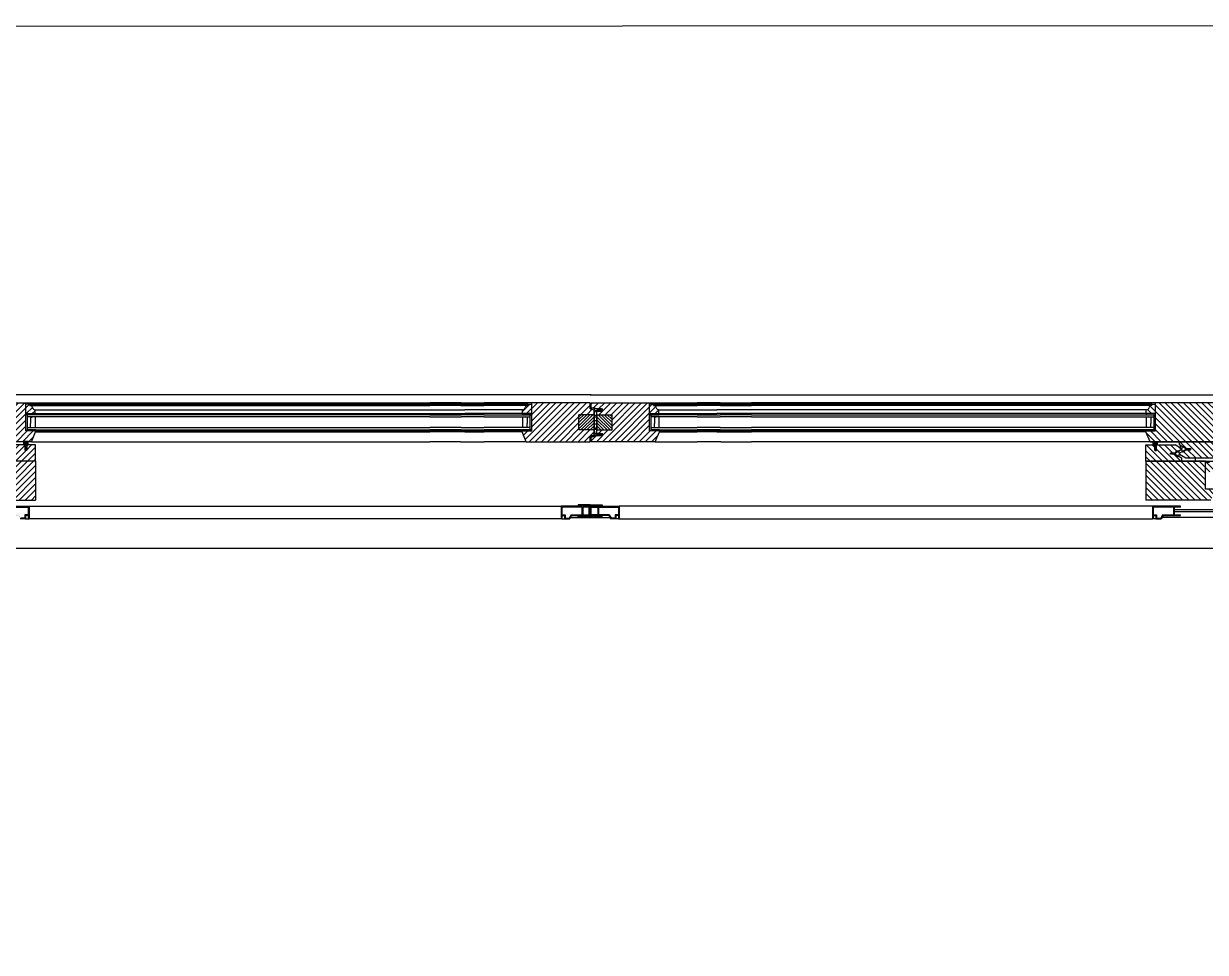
# Model space of a CAD drawing. Header units: inches. Extents: x 1985 to 11287, y 379 to 3234.
# Drawn here: x 8292.5 to 8360.8, y 1658 to 1711.7 of the extents above; entities that cross this region are included whole.
import ezdxf

# ---------------------------------------------------------------- set-up
doc = ezdxf.new("R2010")
doc.units = ezdxf.units.IN
doc.header["$MEASUREMENT"] = 0
for name, color, linetype in [('glass 99', 6, 'CONTINUOUS'), ('glazing tape 99', 7, 'CONTINUOUS'), ('hardware 99', 94, 'CONTINUOUS'), ('hatch 99', 1, 'CONTINUOUS'), ('screen 99', 4, 'CONTINUOUS'), ('separation 99', 3, 'CONTINUOUS'), ('weatherstripping 99', 5, 'CONTINUOUS'), ('wood detail 99', 7, 'CONTINUOUS')]:
    doc.layers.add(name, color=color, linetype=linetype)

msp = doc.modelspace()

# ---------------------------------------------------------------- hatches: boundary and pattern name
at = {"layer": 'glazing tape 99'}
h = msp.add_hatch(color=7, dxfattribs=at)
h.paths.add_polyline_path([(8292.645304, 1689.130416), (8293.145304, 1689.130416), (8293.145304, 1689.067916), (8292.645304, 1689.067916)])
h.paths.add_polyline_path([(8292.668804, 1688.192916), (8293.168804, 1688.192916), (8293.168804, 1688.130416), (8292.668804, 1688.130416)])
h = msp.add_hatch(color=7, dxfattribs=at)
h.paths.add_polyline_path([(8321.317303, 1689.130416), (8321.817303, 1689.130416), (8321.817303, 1689.067916), (8321.317303, 1689.067916)])
h.paths.add_polyline_path([(8321.293803, 1688.192916), (8321.793803, 1688.192916), (8321.793803, 1688.130416), (8321.293803, 1688.130416)])
h = msp.add_hatch(color=7, dxfattribs=at)
h.paths.add_polyline_path([(8329.207803, 1689.130416), (8328.707803, 1689.130416), (8328.707803, 1689.067916), (8329.207803, 1689.067916)])
h.paths.add_polyline_path([(8329.231303, 1688.192916), (8328.731303, 1688.192916), (8328.731303, 1688.130416), (8329.231303, 1688.130416)])
h = msp.add_hatch(color=7, dxfattribs=at)
h.paths.add_polyline_path([(8357.879801, 1689.130416), (8357.379801, 1689.130416), (8357.379801, 1689.067916), (8357.879801, 1689.067916)])
h.paths.add_polyline_path([(8357.856301, 1688.192916), (8357.356301, 1688.192916), (8357.356301, 1688.130416), (8357.856301, 1688.130416)])
at = {"layer": 'hardware 99'}
h = msp.add_hatch(dxfattribs=at)
h.set_pattern_fill('ANSI31', color=256, style=0)
h.set_pattern_definition([(45, (8644.52973, 393.35135), (-0.088388348, 0.088388348), [])])
h.paths.add_polyline_path([(8325.453303, 1689.067916), (8324.578303, 1689.067916), (8324.578303, 1688.192916), (8325.453303, 1688.192916)])
h = msp.add_hatch(dxfattribs=at)
h.set_pattern_fill('ANSI31', color=256, style=0)
h.set_pattern_definition([(135, (8006.54538, 393.35135), (0.088388348, 0.088388348), [])])
h.paths.add_polyline_path([(8325.621803, 1689.067916), (8325.621803, 1688.192916), (8326.496803, 1688.192916), (8326.496803, 1689.067916)])
at = {"layer": 'hatch 99'}
h = msp.add_hatch(dxfattribs=at)
h.set_pattern_fill('ANSI31', color=256, scale=2, style=0)
h.set_pattern_definition([(45, (8644.52973, 883.1475), (-0.176776695, 0.176776695), [])])
h.paths.add_polyline_path([(8293.145304, 1689.356916, -0.375199902), (8292.989054, 1689.481916, 0.350781059), (8292.845926, 1689.606916), (8292.832804, 1689.606916), (8292.832804, 1689.669416), (8292.60629, 1689.669416), (8292.60629, 1689.130416), (8293.145304, 1689.130416)], flags=17)
h.paths.add_polyline_path([(8292.60629, 1689.755416), (8289.168804, 1689.755416), (8289.168804, 1687.505416), (8292.927733, 1687.505416), (8293.168804, 1688.067916), (8293.168804, 1688.130416), (8292.60629, 1688.130416)])
h.paths.add_polyline_path([(8291.231304, 1687.317919), (8291.231304, 1687.505416), (8289.168804, 1687.505416), (8289.168804, 1686.567916), (8290.856297, 1686.567916), (8291.231304, 1686.784426), (8291.231304, 1686.834663), (8290.866918, 1687.045041), (8290.585594, 1687.045041), (8290.585594, 1687.107541), (8290.866918, 1687.107541)])
h.paths.add_polyline_path([(8293.168804, 1687.317916), (8292.656451, 1687.317916), (8292.656451, 1687.004309), (8292.562451, 1687.004309), (8292.562451, 1687.317916), (8291.481297, 1687.317916), (8291.106304, 1687.101413), (8291.106304, 1687.051169), (8291.470685, 1686.840795), (8291.752014, 1686.840795), (8291.752014, 1686.778295), (8291.470685, 1686.778295), (8291.106304, 1686.567919), (8291.106304, 1686.380416), (8293.168804, 1686.380416)])
h.paths.add_polyline_path([(8293.168804, 1686.380416), (8289.731318, 1686.380416), (8289.731318, 1684.755416), (8289.168804, 1684.755416), (8289.168804, 1684.692916), (8289.409876, 1684.130416), (8293.168804, 1684.130416)])
h.paths.add_polyline_path([(8289.731318, 1686.294416), (8289.501504, 1686.294416), (8289.501504, 1686.231916), (8289.489241, 1686.231916, 0.35125577), (8289.349033, 1686.109727, -0.380557848), (8289.192304, 1685.981916), (8289.192304, 1685.755416), (8289.731318, 1685.755416)], flags=17)
h = msp.add_hatch(dxfattribs=at)
h.set_pattern_fill('ANSI31', color=256, scale=2, style=0)
h.set_pattern_definition([(45, (8644.52973, 434.54706), (-0.176776695, 0.176776695), [])])
h.paths.add_polyline_path([(8321.856317, 1689.669416), (8321.626503, 1689.669416), (8321.626503, 1689.606916), (8321.61424, 1689.606916, 0.35125577), (8321.474032, 1689.484727, -0.380557848), (8321.317303, 1689.356916), (8321.317303, 1689.130416), (8321.856317, 1689.130416)], flags=17)
h.paths.add_polyline_path([(8324.578303, 1689.067916), (8325.453303, 1689.067916), (8325.453303, 1689.349158), (8325.231303, 1689.411668), (8325.231303, 1689.755416), (8321.856317, 1689.755416), (8321.856317, 1688.130416), (8321.293803, 1688.130416), (8321.293803, 1688.067916), (8321.534874, 1687.505416), (8325.231303, 1687.505416), (8325.231303, 1687.849163), (8325.453303, 1687.911673), (8325.453303, 1688.192916), (8324.578303, 1688.192916)])
h.paths.add_polyline_path([(8328.668788, 1689.755416), (8325.293803, 1689.755416), (8325.293803, 1689.489791), (8325.621803, 1689.398916), (8325.891956, 1689.398916), (8325.934303, 1689.398916), (8325.934303, 1689.273916), (8325.621803, 1689.273916), (8325.621803, 1689.067916), (8326.496803, 1689.067916), (8326.496803, 1688.192916), (8325.621803, 1688.192916), (8325.621803, 1687.986916), (8325.934303, 1687.986916), (8325.934303, 1687.861916), (8325.621803, 1687.861916), (8325.293803, 1687.771041), (8325.293803, 1687.505416), (8328.990231, 1687.505416), (8329.231303, 1688.067916), (8329.231303, 1688.130416), (8328.668788, 1688.130416)])
h.paths.add_polyline_path([(8329.051074, 1689.484727, 0.35125577), (8328.910866, 1689.606916), (8328.898603, 1689.606916), (8328.898603, 1689.669416), (8328.668788, 1689.669416), (8328.668788, 1689.130416), (8329.207803, 1689.130416), (8329.207803, 1689.356916, -0.380557848)], flags=17)
h = msp.add_hatch(dxfattribs=at)
h.set_pattern_fill('ANSI31', color=256, scale=2, style=0)
h.set_pattern_definition([(135, (8010.49538, 393.35135), (0.176776695, 0.176776695), [])])
h.paths.add_polyline_path([(8357.379801, 1689.356916, 0.375199902), (8357.536051, 1689.481916, -0.350781059), (8357.679179, 1689.606916), (8357.692301, 1689.606916), (8357.692301, 1689.669416), (8357.918816, 1689.669416), (8357.918816, 1689.130416), (8357.379801, 1689.130416)], flags=17)
h.paths.add_polyline_path([(8357.918816, 1689.755416), (8361.356301, 1689.755416), (8361.356301, 1687.505416), (8357.597373, 1687.505416), (8357.356301, 1688.067916), (8357.356301, 1688.130416), (8357.918816, 1688.130416)])
h.paths.add_polyline_path([(8359.293801, 1687.317919), (8359.293801, 1687.505416), (8361.356301, 1687.505416), (8361.356301, 1686.567916), (8359.668808, 1686.567916), (8359.293801, 1686.784426), (8359.293801, 1686.834663), (8359.658187, 1687.045041), (8359.939511, 1687.045041), (8359.939511, 1687.107541), (8359.658187, 1687.107541)])
h.paths.add_polyline_path([(8357.356301, 1687.317916), (8357.868654, 1687.317916), (8357.868654, 1687.004309), (8357.962654, 1687.004309), (8357.962654, 1687.317916), (8359.043808, 1687.317916), (8359.418801, 1687.101413), (8359.418801, 1687.051169), (8359.054421, 1686.840795), (8358.773091, 1686.840795), (8358.773091, 1686.778295), (8359.054421, 1686.778295), (8359.418801, 1686.567919), (8359.418801, 1686.380416), (8357.356301, 1686.380416)])
h.paths.add_polyline_path([(8357.356301, 1686.380416), (8360.793787, 1686.380416), (8360.793787, 1684.755416), (8361.356301, 1684.755416), (8361.356301, 1684.692916), (8361.11523, 1684.130416), (8357.356301, 1684.130416)])
h.paths.add_polyline_path([(8360.793787, 1686.294416), (8361.023601, 1686.294416), (8361.023601, 1686.231916), (8361.035864, 1686.231916, -0.35125577), (8361.176072, 1686.109727, 0.380557848), (8361.332801, 1685.981916), (8361.332801, 1685.755416), (8360.793787, 1685.755416)], flags=17)
at = {"layer": 'screen 99'}
h = msp.add_hatch(color=256, dxfattribs=at)
h.paths.add_polyline_path([(8291.168803, 1683.773416), (8291.168803, 1683.729916), (8291.538803, 1683.729916), (8291.538803, 1683.280916), (8291.168803, 1683.280916), (8291.168803, 1683.237416), (8292.179803, 1683.237416), (8292.28719, 1683.051416), (8292.597303, 1683.051416), (8292.597303, 1683.237416), (8292.747303, 1683.237416), (8292.747303, 1683.051416), (8292.790803, 1683.051416), (8292.790803, 1683.773416)])
h.paths.add_polyline_path([(8291.582303, 1683.280916), (8291.582303, 1683.729916), (8292.747303, 1683.729916), (8292.747303, 1683.280916), (8292.553803, 1683.280916), (8292.553803, 1683.094916), (8292.312305, 1683.094916), (8292.204918, 1683.280916)], flags=16)
h = msp.add_hatch(color=256, dxfattribs=at)
h.paths.add_polyline_path([(8323.546803, 1683.773416), (8323.546803, 1683.051416), (8323.590303, 1683.051416), (8323.590303, 1683.237416), (8323.740303, 1683.237416), (8323.740303, 1683.051416), (8324.050416, 1683.051416), (8324.157803, 1683.237416), (8325.168803, 1683.237416), (8325.168803, 1683.280916), (8324.798803, 1683.280916), (8324.798803, 1683.729916), (8325.168803, 1683.729916), (8325.168803, 1683.773416)])
h.paths.add_polyline_path([(8323.590303, 1683.729916), (8324.755303, 1683.729916), (8324.755303, 1683.280916), (8324.132688, 1683.280916), (8324.025301, 1683.094916), (8323.783803, 1683.094916), (8323.783803, 1683.280916), (8323.590303, 1683.280916)], flags=16)
for points in [[(8325.231303, 1683.849166), (8324.543803, 1683.849166), (8324.543803, 1683.786666), (8325.168803, 1683.786666), (8325.168803, 1683.224166), (8324.543803, 1683.224166), (8324.543803, 1683.161666), (8325.231303, 1683.161666)], [(8325.231303, 1683.849166), (8325.918803, 1683.849166), (8325.918803, 1683.786666), (8325.293803, 1683.786666), (8325.293803, 1683.224166), (8325.918803, 1683.224166), (8325.918803, 1683.161666), (8325.231303, 1683.161666)]]:
    msp.add_hatch(color=256, dxfattribs=at).paths.add_polyline_path(points)
h = msp.add_hatch(color=256, dxfattribs=at)
h.paths.add_polyline_path([(8326.915803, 1683.773416), (8326.915803, 1683.051416), (8326.872303, 1683.051416), (8326.872303, 1683.237416), (8326.722303, 1683.237416), (8326.722303, 1683.051416), (8326.41219, 1683.051416), (8326.304803, 1683.237416), (8325.293803, 1683.237416), (8325.293803, 1683.280916), (8325.663803, 1683.280916), (8325.663803, 1683.729916), (8325.293803, 1683.729916), (8325.293803, 1683.773416)])
h.paths.add_polyline_path([(8326.872303, 1683.729916), (8325.707303, 1683.729916), (8325.707303, 1683.280916), (8326.329917, 1683.280916), (8326.437305, 1683.094916), (8326.678803, 1683.094916), (8326.678803, 1683.280916), (8326.872303, 1683.280916)], flags=16)
h = msp.add_hatch(color=256, dxfattribs=at)
h.paths.add_polyline_path([(8359.356303, 1683.773416), (8359.356303, 1683.729916), (8358.986303, 1683.729916), (8358.986303, 1683.280916), (8359.356303, 1683.280916), (8359.356303, 1683.237416), (8358.345303, 1683.237416), (8358.237915, 1683.051416), (8357.927803, 1683.051416), (8357.927803, 1683.237416), (8357.777803, 1683.237416), (8357.777803, 1683.051416), (8357.734303, 1683.051416), (8357.734303, 1683.773416)])
h.paths.add_polyline_path([(8358.942803, 1683.280916), (8358.942803, 1683.729916), (8357.777803, 1683.729916), (8357.777803, 1683.280916), (8357.971303, 1683.280916), (8357.971303, 1683.094916), (8358.212801, 1683.094916), (8358.320188, 1683.280916)], flags=16)
at = {"layer": 'weatherstripping 99'}
h = msp.add_hatch(dxfattribs=at)
h.set_pattern_fill('ANSI36', color=256, scale=0.125, angle=315, style=0)
h.set_pattern_definition([(90, (9882.721903, 1875.140218), (-0.015625, 0.02734375), [0.0390625, -0.0078125, 0, -0.0078125])])
h.paths.add_polyline_path([(8292.499951, 1687.502249), (8292.499951, 1687.347809), (8292.749951, 1687.347809), (8292.749951, 1687.515351)])
h = msp.add_hatch(dxfattribs=at)
h.set_pattern_fill('ANSI36', color=256, scale=0.125, angle=315, style=0)
h.set_pattern_definition([(90, (6767.803202, 1875.140218), (0.015625, 0.02734375), [0.0390625, -0.0078125, 0, -0.0078125])])
h.paths.add_polyline_path([(8358.025154, 1687.502249), (8358.025154, 1687.347809), (8357.775154, 1687.347809), (8357.775154, 1687.515351)])
for points in [[(8292.499951, 1687.347809), (8292.499951, 1687.316836), (8292.595472, 1687.316817), (8292.625199, 1687.283227), (8292.625199, 1687.223433), (8292.562951, 1687.26697), (8292.562951, 1687.238673), (8292.625199, 1687.195136), (8292.6252, 1687.116248), (8292.562951, 1687.159784), (8292.562951, 1687.131487), (8292.6417, 1687.064963), (8292.656452, 1687.064963), (8292.656452, 1687.316805), (8292.749951, 1687.316787), (8292.749951, 1687.347809)], [(8358.025154, 1687.347809), (8358.025154, 1687.316836), (8357.929633, 1687.316817), (8357.899906, 1687.283227), (8357.899906, 1687.223433), (8357.962154, 1687.26697), (8357.962154, 1687.238673), (8357.899906, 1687.195136), (8357.899906, 1687.116248), (8357.962154, 1687.159784), (8357.962154, 1687.131487), (8357.883406, 1687.064963), (8357.868654, 1687.064963), (8357.868654, 1687.316805), (8357.775154, 1687.316787), (8357.775154, 1687.347809)]]:
    msp.add_hatch(color=256, dxfattribs=at).paths.add_polyline_path(points)

# ---------------------------------------------------------------- linework, layer by layer
at = {"layer": 'glass 99', "color": 6}
for p, q in [((8315.964699, 1689.067916), (8292.645304, 1689.067916)), ((8292.69999, 1688.192916), (8292.69999, 1689.067916)), ((8315.964699, 1688.942916), (8292.69999, 1688.942916)), ((8292.883298, 1688.912924), (8292.991081, 1688.942916)), ((8292.883298, 1688.912924), (8292.883298, 1688.567916)), ((8293.147678, 1688.942916), (8293.147678, 1688.317916)), ((8315.964699, 1689.067916), (8317.778935, 1689.067916)), ((8315.964699, 1688.942916), (8317.778935, 1688.942916)), ((8319.111028, 1689.067916), (8317.778935, 1689.067916)), ((8319.111028, 1688.942916), (8317.778935, 1688.942916)), ((8319.111028, 1689.067916), (8321.817303, 1689.067916)), ((8319.111028, 1688.942916), (8321.762617, 1688.942916)), ((8321.317303, 1688.942916), (8321.317303, 1688.317916)), ((8321.581683, 1688.912924), (8321.4739, 1688.942916)), ((8321.581683, 1688.912924), (8321.581683, 1688.567916)), ((8321.762617, 1688.192916), (8321.762617, 1689.067916)), ((8331.414077, 1689.067916), (8328.707803, 1689.067916)), ((8328.762488, 1688.192916), (8328.762488, 1689.067916)), ((8331.414077, 1688.942916), (8328.762488, 1688.942916)), ((8328.943422, 1688.912924), (8329.051205, 1688.942916)), ((8328.943422, 1688.912924), (8328.943422, 1688.567916)), ((8329.207803, 1688.942916), (8329.207803, 1688.317916)), ((8331.414077, 1689.067916), (8332.746171, 1689.067916)), ((8331.414077, 1688.942916), (8332.746171, 1688.942916)), ((8334.560407, 1689.067916), (8332.746171, 1689.067916)), ((8334.560407, 1688.942916), (8332.746171, 1688.942916)), ((8334.560407, 1689.067916), (8357.879801, 1689.067916)), ((8334.560407, 1688.942916), (8357.825116, 1688.942916)), ((8357.377427, 1688.942916), (8357.377427, 1688.317916)), ((8357.641807, 1688.912924), (8357.534025, 1688.942916)), ((8357.641807, 1688.912924), (8357.641807, 1688.567916)), ((8357.825116, 1688.192916), (8357.825116, 1689.067916)), ((8292.668804, 1688.192916), (8315.964699, 1688.192916)), ((8292.69999, 1688.317916), (8315.964699, 1688.317916)), ((8292.883298, 1688.347907), (8292.883298, 1688.567916)), ((8292.883298, 1688.347907), (8292.991081, 1688.317916)), ((8317.778935, 1688.317916), (8315.964699, 1688.317916)), ((8317.778935, 1688.192916), (8315.964699, 1688.192916)), ((8317.778935, 1688.317916), (8319.111028, 1688.317916)), ((8317.778935, 1688.192916), (8319.111028, 1688.192916)), ((8321.762617, 1688.317916), (8319.111028, 1688.317916)), ((8321.793803, 1688.192916), (8319.111028, 1688.192916)), ((8321.581683, 1688.347907), (8321.4739, 1688.317916)), ((8321.581683, 1688.347907), (8321.581683, 1688.567916)), ((8328.731303, 1688.192916), (8331.414077, 1688.192916)), ((8328.762488, 1688.317916), (8331.414077, 1688.317916)), ((8328.943422, 1688.347907), (8328.943422, 1688.567916)), ((8328.943422, 1688.347907), (8329.051205, 1688.317916)), ((8332.746171, 1688.317916), (8331.414077, 1688.317916)), ((8332.746171, 1688.192916), (8331.414077, 1688.192916)), ((8332.746171, 1688.317916), (8334.560407, 1688.317916)), ((8332.746171, 1688.192916), (8334.560407, 1688.192916)), ((8357.825116, 1688.317916), (8334.560407, 1688.317916)), ((8357.856301, 1688.192916), (8334.560407, 1688.192916)), ((8357.641807, 1688.347907), (8357.534025, 1688.317916)), ((8357.641807, 1688.347907), (8357.641807, 1688.567916))]:
    msp.add_line(p, q, dxfattribs=at)
at = {"layer": 'glazing tape 99', "color": 7}
for p, q in [((8292.645304, 1689.130416), (8292.645304, 1689.067916)), ((8293.145304, 1689.130416), (8293.145304, 1689.067916)), ((8321.317303, 1689.130416), (8321.317303, 1689.067916)), ((8321.817303, 1689.130416), (8321.817303, 1689.067916)), ((8328.707803, 1689.130416), (8328.707803, 1689.067916)), ((8329.207803, 1689.130416), (8329.207803, 1689.067916)), ((8357.379801, 1689.130416), (8357.379801, 1689.067916)), ((8357.879801, 1689.130416), (8357.879801, 1689.067916))]:
    msp.add_line(p, q, dxfattribs=at)
at = {"layer": 'glazing tape 99'}
for p, q in [((8293.145304, 1689.067916), (8292.645304, 1689.067916)), ((8321.817303, 1689.067916), (8321.317303, 1689.067916)), ((8328.707803, 1689.067916), (8329.207803, 1689.067916)), ((8357.379801, 1689.067916), (8357.879801, 1689.067916)), ((8292.668804, 1688.192916), (8292.668804, 1688.130416)), ((8293.168804, 1688.192916), (8292.668804, 1688.192916)), ((8293.168804, 1688.192916), (8293.168804, 1688.130416)), ((8321.293803, 1688.192916), (8321.793803, 1688.192916)), ((8321.293803, 1688.192916), (8321.293803, 1688.130416)), ((8321.793803, 1688.192916), (8321.793803, 1688.130416)), ((8328.731303, 1688.192916), (8328.731303, 1688.130416)), ((8329.231303, 1688.192916), (8328.731303, 1688.192916)), ((8329.231303, 1688.192916), (8329.231303, 1688.130416)), ((8357.356301, 1688.192916), (8357.356301, 1688.130416)), ((8357.356301, 1688.192916), (8357.856301, 1688.192916)), ((8357.856301, 1688.192916), (8357.856301, 1688.130416))]:
    msp.add_line(p, q, dxfattribs=at)
at = {"layer": 'hardware 99'}
for p, q in [((8325.231303, 1689.455416), (8325.417874, 1689.455416)), ((8325.453303, 1689.067916), (8325.453303, 1688.192916)), ((8325.453303, 1689.035416), (8325.621803, 1689.035416)), ((8325.453303, 1688.945416), (8325.621803, 1688.945416)), ((8325.453303, 1688.730416), (8325.621803, 1688.730416)), ((8325.621803, 1689.067916), (8325.621803, 1688.192916)), ((8325.453303, 1688.530416), (8325.621803, 1688.530416)), ((8325.453303, 1688.315416), (8325.621803, 1688.315416)), ((8325.453303, 1688.225416), (8325.621803, 1688.225416)), ((8325.231303, 1687.805416), (8325.417874, 1687.805416))]:
    msp.add_line(p, q, dxfattribs=at)
at = {"layer": 'screen 99'}
for p, q in [((8291.168803, 1683.773416), (8292.790803, 1683.773416)), ((8291.582303, 1683.729916), (8292.747303, 1683.729916)), ((8292.553803, 1683.280916), (8292.553803, 1683.094916)), ((8292.747303, 1683.280916), (8292.553803, 1683.280916)), ((8292.747303, 1683.729916), (8292.747303, 1683.280916)), ((8292.790803, 1683.773416), (8292.790803, 1683.051416)), ((8292.790803, 1683.773416), (8323.546803, 1683.773416)), ((8325.168803, 1683.773416), (8323.546803, 1683.773416)), ((8323.546803, 1683.773416), (8323.546803, 1683.051416)), ((8324.755303, 1683.729916), (8323.590303, 1683.729916)), ((8323.590303, 1683.729916), (8323.590303, 1683.280916)), ((8323.590303, 1683.280916), (8323.783803, 1683.280916)), ((8323.783803, 1683.280916), (8323.783803, 1683.094916)), ((8324.132688, 1683.280916), (8324.025301, 1683.094916)), ((8324.132688, 1683.280916), (8324.755303, 1683.280916)), ((8325.231303, 1683.849166), (8324.543803, 1683.849166)), ((8324.543803, 1683.849166), (8324.543803, 1683.786666)), ((8325.168803, 1683.786666), (8324.543803, 1683.786666)), ((8324.755303, 1683.729916), (8324.755303, 1683.280916)), ((8325.168803, 1683.729916), (8324.798803, 1683.729916)), ((8324.798803, 1683.729916), (8324.798803, 1683.280916)), ((8324.798803, 1683.280916), (8325.168803, 1683.280916)), ((8325.168803, 1683.224166), (8325.168803, 1683.786666)), ((8325.168803, 1683.729916), (8325.168803, 1683.773416)), ((8325.168803, 1683.237416), (8325.168803, 1683.280916)), ((8325.231303, 1683.161666), (8325.231303, 1683.849166)), ((8325.231303, 1683.161666), (8325.231303, 1683.849166)), ((8325.231303, 1683.849166), (8325.918803, 1683.849166)), ((8325.293803, 1683.224166), (8325.293803, 1683.786666)), ((8325.293803, 1683.786666), (8325.918803, 1683.786666)), ((8325.293803, 1683.773416), (8326.915803, 1683.773416)), ((8325.293803, 1683.729916), (8325.293803, 1683.773416)), ((8325.293803, 1683.729916), (8325.663803, 1683.729916)), ((8325.663803, 1683.280916), (8325.293803, 1683.280916)), ((8325.293803, 1683.237416), (8325.293803, 1683.280916)), ((8325.663803, 1683.729916), (8325.663803, 1683.280916)), ((8325.707303, 1683.729916), (8326.872303, 1683.729916)), ((8325.707303, 1683.729916), (8325.707303, 1683.280916)), ((8326.329917, 1683.280916), (8325.707303, 1683.280916)), ((8325.918803, 1683.849166), (8325.918803, 1683.786666)), ((8326.329917, 1683.280916), (8326.437305, 1683.094916)), ((8326.678803, 1683.280916), (8326.678803, 1683.094916)), ((8326.872303, 1683.280916), (8326.678803, 1683.280916)), ((8326.872303, 1683.729916), (8326.872303, 1683.280916)), ((8326.915803, 1683.773416), (8326.915803, 1683.051416)), ((8357.734303, 1683.773416), (8326.915803, 1683.773416)), ((8359.356303, 1683.773416), (8357.734303, 1683.773416)), ((8357.734303, 1683.773416), (8357.734303, 1683.051416)), ((8358.942803, 1683.729916), (8357.777803, 1683.729916)), ((8357.777803, 1683.729916), (8357.777803, 1683.280916)), ((8357.777803, 1683.280916), (8357.971303, 1683.280916)), ((8357.971303, 1683.280916), (8357.971303, 1683.094916)), ((8358.320188, 1683.280916), (8358.212801, 1683.094916)), ((8358.320188, 1683.280916), (8358.942803, 1683.280916)), ((8358.942803, 1683.729916), (8358.942803, 1683.280916)), ((8359.356303, 1683.729916), (8358.986303, 1683.729916)), ((8358.986303, 1683.729916), (8358.986303, 1683.280916)), ((8393.4813, 1683.567916), (8358.986303, 1683.567916)), ((8393.4813, 1683.442916), (8358.986303, 1683.442916)), ((8358.986303, 1683.280916), (8359.356303, 1683.280916)), ((8359.356303, 1683.729916), (8359.356303, 1683.773416)), ((8359.356303, 1683.237416), (8359.356303, 1683.280916)), ((8292.597303, 1683.051416), (8292.28719, 1683.051416)), ((8292.553803, 1683.094916), (8292.312305, 1683.094916)), ((8292.597303, 1683.237416), (8292.597303, 1683.051416)), ((8292.747303, 1683.237416), (8292.597303, 1683.237416)), ((8292.597303, 1683.051416), (8292.747303, 1683.051416)), ((8292.747303, 1683.237416), (8292.747303, 1683.051416)), ((8292.747303, 1683.051416), (8292.790803, 1683.051416)), ((8323.546803, 1683.051416), (8292.790803, 1683.051416)), ((8323.590303, 1683.051416), (8323.546803, 1683.051416)), ((8323.590303, 1683.237416), (8323.590303, 1683.051416)), ((8323.590303, 1683.237416), (8323.740303, 1683.237416)), ((8323.590303, 1683.051416), (8323.740303, 1683.051416)), ((8323.740303, 1683.237416), (8323.740303, 1683.051416)), ((8323.740303, 1683.051416), (8324.050416, 1683.051416)), ((8323.783803, 1683.094916), (8324.025301, 1683.094916)), ((8324.157803, 1683.237416), (8324.050416, 1683.051416)), ((8324.096026, 1683.130416), (8326.366579, 1683.130416)), ((8324.157803, 1683.237416), (8325.168803, 1683.237416)), ((8325.168803, 1683.224166), (8324.543803, 1683.224166)), ((8324.543803, 1683.161666), (8324.543803, 1683.224166)), ((8325.231303, 1683.161666), (8324.543803, 1683.161666)), ((8325.231303, 1683.161666), (8325.918803, 1683.161666)), ((8326.304803, 1683.237416), (8325.293803, 1683.237416)), ((8325.293803, 1683.224166), (8325.918803, 1683.224166)), ((8325.918803, 1683.161666), (8325.918803, 1683.224166)), ((8326.304803, 1683.237416), (8326.41219, 1683.051416)), ((8326.722303, 1683.051416), (8326.41219, 1683.051416)), ((8326.678803, 1683.094916), (8326.437305, 1683.094916)), ((8326.722303, 1683.237416), (8326.722303, 1683.051416)), ((8326.872303, 1683.237416), (8326.722303, 1683.237416)), ((8326.872303, 1683.051416), (8326.722303, 1683.051416)), ((8326.872303, 1683.237416), (8326.872303, 1683.051416)), ((8326.872303, 1683.051416), (8326.915803, 1683.051416)), ((8326.915803, 1683.051416), (8357.734303, 1683.051416)), ((8357.777803, 1683.051416), (8357.734303, 1683.051416)), ((8357.777803, 1683.237416), (8357.777803, 1683.051416)), ((8357.777803, 1683.237416), (8357.927803, 1683.237416)), ((8357.927803, 1683.051416), (8357.777803, 1683.051416)), ((8357.927803, 1683.237416), (8357.927803, 1683.051416)), ((8357.927803, 1683.051416), (8358.237915, 1683.051416)), ((8357.971303, 1683.094916), (8358.212801, 1683.094916)), ((8358.345303, 1683.237416), (8358.237915, 1683.051416)), ((8393.4813, 1683.130416), (8358.283526, 1683.130416)), ((8358.345303, 1683.237416), (8359.356303, 1683.237416))]:
    msp.add_line(p, q, dxfattribs=at)
at = {"layer": 'separation 99', "color": 3}
msp.add_lwpolyline([(7876.573778, 1711.403795), (8777.601674, 1711.674663), (8777.601674, 1473.992733), (7876.573778, 1473.721864)], close=True, dxfattribs=at)
at = {"layer": 'weatherstripping 99'}
for p, q in [((8325.602726, 1689.398916), (8325.411859, 1689.457082)), ((8325.411859, 1689.457082), (8325.501304, 1689.398916)), ((8325.459072, 1689.346791), (8325.459072, 1689.098916)), ((8325.459072, 1689.098916), (8325.486212, 1689.202426)), ((8325.561956, 1689.335916), (8325.561956, 1689.297647)), ((8325.601956, 1689.277647), (8325.581956, 1689.277647)), ((8325.891956, 1689.398916), (8325.602726, 1689.398916)), ((8325.722369, 1689.335916), (8325.621956, 1689.335916)), ((8325.621956, 1689.335916), (8325.621956, 1689.297647)), ((8325.722369, 1689.335916), (8325.6641, 1689.277647)), ((8325.706527, 1689.277647), (8325.6641, 1689.277647)), ((8325.764796, 1689.335916), (8325.706527, 1689.277647)), ((8325.84953, 1689.335916), (8325.764796, 1689.335916)), ((8325.84953, 1689.335916), (8325.791261, 1689.277647)), ((8325.833687, 1689.277647), (8325.791261, 1689.277647)), ((8325.891956, 1689.335916), (8325.833687, 1689.277647)), ((8325.891956, 1689.398916), (8325.891956, 1689.335916)), ((8325.458974, 1687.91404), (8325.458974, 1688.161916)), ((8325.458974, 1688.161916), (8325.486114, 1688.058405)), ((8292.499951, 1687.316836), (8292.499951, 1687.515351)), ((8292.749951, 1687.515351), (8292.499951, 1687.515351)), ((8292.749951, 1687.316787), (8292.749951, 1687.515351)), ((8325.602629, 1687.861916), (8325.411768, 1687.803724)), ((8325.411768, 1687.803724), (8325.501206, 1687.861916)), ((8325.561859, 1687.924916), (8325.561859, 1687.963185)), ((8325.601859, 1687.983185), (8325.581859, 1687.983185)), ((8325.891859, 1687.861916), (8325.602629, 1687.861916)), ((8325.621859, 1687.924916), (8325.621859, 1687.963185)), ((8325.722272, 1687.924916), (8325.621859, 1687.924916)), ((8325.722272, 1687.924916), (8325.664003, 1687.983185)), ((8325.706429, 1687.983185), (8325.664003, 1687.983185)), ((8325.764698, 1687.924916), (8325.706429, 1687.983185)), ((8325.849433, 1687.924916), (8325.764698, 1687.924916)), ((8325.849433, 1687.924916), (8325.791164, 1687.983185)), ((8325.83359, 1687.983185), (8325.791164, 1687.983185)), ((8325.891859, 1687.924916), (8325.83359, 1687.983185)), ((8325.891859, 1687.861916), (8325.891859, 1687.924916)), ((8357.775154, 1687.316787), (8357.775154, 1687.515351)), ((8357.775154, 1687.515351), (8358.025154, 1687.515351)), ((8358.025154, 1687.316836), (8358.025154, 1687.515351)), ((8292.749951, 1687.347809), (8292.499951, 1687.347809)), ((8292.499951, 1687.316836), (8292.595472, 1687.316817)), ((8292.625199, 1687.223433), (8292.562951, 1687.26697)), ((8292.562951, 1687.238673), (8292.562951, 1687.26697)), ((8292.625199, 1687.195136), (8292.562951, 1687.238673)), ((8292.6252, 1687.116248), (8292.562951, 1687.159784)), ((8292.562951, 1687.131487), (8292.562951, 1687.159784)), ((8292.6417, 1687.064963), (8292.562951, 1687.131487)), ((8292.595472, 1687.316817), (8292.625199, 1687.283227)), ((8292.625199, 1687.283227), (8292.625199, 1687.223433)), ((8292.625199, 1687.195136), (8292.6252, 1687.116248)), ((8292.6417, 1687.064963), (8292.656451, 1687.064963)), ((8292.656452, 1687.064963), (8292.6417, 1687.064963)), ((8292.656452, 1687.316805), (8292.749951, 1687.316787)), ((8292.656452, 1687.316805), (8292.656452, 1687.064963)), ((8357.775154, 1687.347809), (8358.025154, 1687.347809)), ((8357.868654, 1687.316805), (8357.775154, 1687.316787)), ((8357.868654, 1687.316805), (8357.868654, 1687.064963)), ((8357.883406, 1687.064963), (8357.868654, 1687.064963)), ((8357.868654, 1687.064963), (8357.883406, 1687.064963)), ((8357.883406, 1687.064963), (8357.962154, 1687.131487)), ((8357.929633, 1687.316817), (8357.899906, 1687.283227)), ((8357.899906, 1687.283227), (8357.899906, 1687.223433)), ((8357.899906, 1687.223433), (8357.962154, 1687.26697)), ((8357.899906, 1687.195136), (8357.962154, 1687.238673)), ((8357.899906, 1687.195136), (8357.899906, 1687.116248)), ((8357.899906, 1687.116248), (8357.962154, 1687.159784)), ((8358.025154, 1687.316836), (8357.929633, 1687.316817)), ((8357.962154, 1687.238673), (8357.962154, 1687.26697)), ((8357.962154, 1687.131487), (8357.962154, 1687.159784)), ((8358.773091, 1686.809545), (8359.054341, 1686.809545)), ((8359.939511, 1687.076291), (8359.658261, 1687.076291))]:
    msp.add_line(p, q, dxfattribs=at)
for centre, radius, start, end in [((8325.516621, 1689.343335), 0.057652, 105.40721178, 176.56354738), ((8325.68522, 1689.177739), 0.200534, 127.92856287, 172.92856287), ((8325.581956, 1689.297647), 0.02, 180, 270), ((8325.601956, 1689.297647), 0.02, 270, 360), ((8325.685123, 1688.083092), 0.200534, 187.07143713, 232.07143713), ((8325.516523, 1687.917496), 0.057652, 183.43645262, 254.59278822), ((8325.581859, 1687.963185), 0.02, 90, 180), ((8325.601859, 1687.963185), 0.02, 0, 90), ((8359.210591, 1686.809545), 0.15625, 94.19804756, 265.80195244), ((8359.203728, 1686.903043), 0.0625, 29.91128578, 94.19804756), ((8359.203728, 1686.716046), 0.0625, 265.80195244, 330.08871422), ((8359.041204, 1686.809545), 0.25, 330.08871422, 29.91128578), ((8359.671399, 1687.076291), 0.25, 150.08871422, 209.91128578), ((8359.508874, 1687.16979), 0.0625, 85.80195244, 150.08871422), ((8359.508874, 1686.982793), 0.0625, 209.91128578, 274.19804756), ((8359.502011, 1687.076291), 0.15625, 274.19804756, 85.80195244)]:
    msp.add_arc(centre, radius, start, end, dxfattribs=at)
at = {"layer": 'wood detail 99'}
for p, q in [((8325.293803, 1690.224166), (8257.043806, 1690.224166)), ((8325.231303, 1690.224166), (8393.4813, 1690.224166)), ((8289.168804, 1689.755416), (8292.60629, 1689.755416)), ((8292.60629, 1689.755416), (8315.964699, 1689.755416)), ((8292.832804, 1689.669416), (8315.964699, 1689.669416)), ((8292.832804, 1689.606916), (8315.964699, 1689.606916)), ((8317.778935, 1689.755416), (8315.964699, 1689.755416)), ((8317.752149, 1689.669416), (8315.964699, 1689.669416)), ((8317.752149, 1689.606916), (8315.964699, 1689.606916)), ((8317.752149, 1689.669416), (8319.111028, 1689.669416)), ((8317.752149, 1689.606916), (8319.111028, 1689.606916)), ((8317.778935, 1689.755416), (8319.111028, 1689.755416)), ((8321.856317, 1689.755416), (8319.111028, 1689.755416)), ((8321.626503, 1689.669416), (8319.111028, 1689.669416)), ((8321.626503, 1689.606916), (8319.111028, 1689.606916)), ((8325.231303, 1689.411668), (8325.231303, 1689.755416)), ((8325.231303, 1689.411668), (8325.453303, 1689.349158)), ((8325.293803, 1689.489791), (8325.293803, 1689.755416)), ((8325.293803, 1689.489791), (8325.621803, 1689.398916)), ((8328.668788, 1689.755416), (8331.414077, 1689.755416)), ((8328.898603, 1689.669416), (8331.414077, 1689.669416)), ((8328.898603, 1689.606916), (8331.414077, 1689.606916)), ((8332.746171, 1689.755416), (8331.414077, 1689.755416)), ((8332.772956, 1689.669416), (8331.414077, 1689.669416)), ((8332.772956, 1689.606916), (8331.414077, 1689.606916)), ((8332.746171, 1689.755416), (8334.560407, 1689.755416)), ((8332.772956, 1689.669416), (8334.560407, 1689.669416)), ((8332.772956, 1689.606916), (8334.560407, 1689.606916)), ((8357.918816, 1689.755416), (8334.560407, 1689.755416)), ((8357.692301, 1689.669416), (8334.560407, 1689.669416)), ((8357.692301, 1689.606916), (8334.560407, 1689.606916)), ((8361.356301, 1689.755416), (8357.918816, 1689.755416)), ((8293.145304, 1689.356916), (8315.964699, 1689.356916)), ((8293.145304, 1689.130416), (8315.964699, 1689.130416)), ((8315.964699, 1689.356916), (8317.975363, 1689.356916)), ((8315.964699, 1689.130416), (8317.975363, 1689.130416)), ((8319.111028, 1689.356916), (8317.975363, 1689.356916)), ((8319.111028, 1689.130416), (8317.975363, 1689.130416)), ((8321.317303, 1689.356916), (8319.111028, 1689.356916)), ((8321.317303, 1689.130416), (8319.111028, 1689.130416)), ((8324.578303, 1688.192916), (8324.578303, 1689.067916)), ((8325.453303, 1689.067916), (8324.578303, 1689.067916)), ((8325.453303, 1687.911673), (8325.453303, 1689.349158)), ((8325.621803, 1689.398916), (8325.934303, 1689.398916)), ((8325.621803, 1687.986916), (8325.621803, 1689.273916)), ((8325.621803, 1689.273916), (8325.934303, 1689.273916)), ((8325.621803, 1689.067916), (8326.496803, 1689.067916)), ((8325.934303, 1689.273916), (8325.934303, 1689.398916)), ((8326.496803, 1688.192916), (8326.496803, 1689.067916)), ((8329.207803, 1689.356916), (8331.414077, 1689.356916)), ((8329.207803, 1689.130416), (8331.414077, 1689.130416)), ((8331.414077, 1689.356916), (8332.549742, 1689.356916)), ((8331.414077, 1689.130416), (8332.549742, 1689.130416)), ((8334.560407, 1689.356916), (8332.549742, 1689.356916)), ((8334.560407, 1689.130416), (8332.549742, 1689.130416)), ((8357.379801, 1689.356916), (8334.560407, 1689.356916)), ((8357.379801, 1689.130416), (8334.560407, 1689.130416)), ((8293.168804, 1688.130416), (8292.60629, 1688.130416)), ((8293.168804, 1688.067916), (8293.168804, 1688.130416)), ((8315.964699, 1688.130416), (8293.168804, 1688.130416)), ((8315.964699, 1688.130416), (8317.975363, 1688.130416)), ((8319.111028, 1688.130416), (8317.975363, 1688.130416)), ((8319.111028, 1688.130416), (8321.293803, 1688.130416)), ((8321.293803, 1688.130416), (8321.856317, 1688.130416)), ((8321.293803, 1688.067916), (8321.293803, 1688.130416)), ((8325.453303, 1688.192916), (8324.578303, 1688.192916)), ((8325.453303, 1688.184147), (8325.453303, 1688.084397)), ((8325.621803, 1688.192916), (8326.496803, 1688.192916)), ((8329.231303, 1688.130416), (8328.668788, 1688.130416)), ((8331.414077, 1688.130416), (8329.231303, 1688.130416)), ((8329.231303, 1688.067916), (8329.231303, 1688.130416)), ((8331.414077, 1688.130416), (8332.549742, 1688.130416)), ((8334.560407, 1688.130416), (8332.549742, 1688.130416)), ((8334.560407, 1688.130416), (8357.356301, 1688.130416)), ((8357.356301, 1688.067916), (8357.356301, 1688.130416)), ((8357.356301, 1688.130416), (8357.918816, 1688.130416)), ((8292.927733, 1687.505416), (8315.964699, 1687.505416)), ((8317.734292, 1687.505416), (8315.964699, 1687.505416)), ((8317.734292, 1687.505416), (8319.111028, 1687.505416)), ((8321.534874, 1687.505416), (8319.111028, 1687.505416)), ((8325.231303, 1687.849163), (8325.453303, 1687.911673)), ((8325.231303, 1687.505416), (8325.231303, 1687.849163)), ((8325.293803, 1687.771041), (8325.621803, 1687.861916)), ((8325.293803, 1687.505416), (8325.293803, 1687.771041)), ((8325.621803, 1687.986916), (8325.934303, 1687.986916)), ((8325.621803, 1687.861916), (8325.934303, 1687.861916)), ((8325.934303, 1687.861916), (8325.934303, 1687.986916)), ((8328.990231, 1687.505416), (8331.414077, 1687.505416)), ((8332.790813, 1687.505416), (8331.414077, 1687.505416)), ((8332.790813, 1687.505416), (8334.560407, 1687.505416)), ((8357.597373, 1687.505416), (8334.560407, 1687.505416)), ((8361.356301, 1687.505416), (8357.597373, 1687.505416)), ((8359.293801, 1687.317919), (8359.293801, 1687.505416)), ((8292.562451, 1687.004309), (8292.562451, 1687.317916)), ((8292.656451, 1687.317916), (8292.656451, 1687.064963)), ((8292.656451, 1687.004309), (8292.656451, 1687.316805)), ((8293.168804, 1686.380416), (8293.168804, 1687.317916)), ((8357.356301, 1686.380416), (8357.356301, 1687.317916)), ((8357.868654, 1687.317916), (8357.868654, 1687.064963)), ((8357.868654, 1687.004309), (8357.868654, 1687.316805)), ((8357.962654, 1687.004309), (8357.962654, 1687.317916)), ((8358.773091, 1686.778295), (8358.773091, 1686.840795)), ((8359.418801, 1687.051169), (8359.000294, 1686.809545)), ((8359.418801, 1687.051169), (8359.000294, 1686.809545)), ((8359.000294, 1686.809545), (8359.418801, 1686.567919)), ((8359.000294, 1686.809545), (8359.418801, 1686.567919)), ((8359.418801, 1687.101413), (8359.043808, 1687.317916)), ((8359.418801, 1687.101413), (8359.043808, 1687.317916)), ((8359.418801, 1687.101413), (8359.043808, 1687.317916)), ((8359.418801, 1687.051169), (8359.054421, 1686.840795)), ((8359.054421, 1686.778295), (8359.418801, 1686.567919)), ((8359.712314, 1687.076291), (8359.293801, 1687.317919)), ((8359.712314, 1687.076291), (8359.293801, 1687.317919)), ((8359.712314, 1687.076291), (8359.293801, 1687.317919)), ((8359.712314, 1687.076291), (8359.293801, 1686.834663)), ((8359.712314, 1687.076291), (8359.293801, 1686.834663)), ((8359.712314, 1687.076291), (8359.293801, 1686.834663)), ((8359.293801, 1686.834663), (8359.293801, 1686.784426)), ((8359.293801, 1686.834663), (8359.293801, 1686.784426)), ((8359.293801, 1686.834663), (8359.293801, 1686.784426)), ((8359.293801, 1686.784426), (8359.668808, 1686.567916)), ((8359.293801, 1686.784426), (8359.668808, 1686.567916)), ((8359.293801, 1686.784426), (8359.668808, 1686.567916)), ((8359.356303, 1687.137497), (8359.356303, 1687.281834)), ((8359.418801, 1687.051169), (8359.418801, 1687.101413)), ((8359.418801, 1687.051169), (8359.418801, 1687.101413)), ((8359.418801, 1687.051169), (8359.418801, 1687.101413)), ((8359.418801, 1687.051172), (8359.418801, 1687.10141)), ((8359.939511, 1687.107541), (8359.939511, 1687.045041)), ((8293.168804, 1686.380416), (8293.168804, 1684.130416)), ((8357.356301, 1686.380416), (8357.356301, 1684.130416)), ((8360.793787, 1686.380416), (8357.356301, 1686.380416)), ((8359.418801, 1686.567919), (8359.418801, 1686.380416)), ((8360.231303, 1686.380416), (8360.231303, 1686.567916)), ((8360.793787, 1686.380416), (8363.476576, 1686.380416)), ((8361.356301, 1684.755416), (8360.793787, 1684.755416)), ((8252.418806, 1681.349166), (8398.1063, 1681.349166))]:
    msp.add_line(p, q, dxfattribs=at)
at = {"layer": 'wood detail 99', "color": 0}
for p, q in [((8325.293803, 1690.224166), (8326.918803, 1690.224166)), ((8325.971712, 1690.224166), (8326.918803, 1690.224166)), ((8325.231303, 1689.755416), (8321.856317, 1689.755416)), ((8325.293803, 1689.755416), (8328.668788, 1689.755416)), ((8292.927733, 1687.505416), (8289.168804, 1687.505416)), ((8292.927733, 1687.505416), (8289.168804, 1687.505416)), ((8321.534874, 1687.505416), (8325.231303, 1687.505416)), ((8328.990231, 1687.505416), (8325.293803, 1687.505416)), ((8357.597373, 1687.505416), (8361.356301, 1687.505416)), ((8357.597373, 1687.505416), (8361.356301, 1687.505416)), ((8357.597373, 1687.505416), (8361.356301, 1687.505416)), ((8292.562451, 1687.317916), (8291.481297, 1687.317916)), ((8293.168804, 1687.317916), (8292.656451, 1687.317916)), ((8357.356301, 1687.317916), (8357.868654, 1687.317916)), ((8357.962654, 1687.317916), (8359.043808, 1687.317916)), ((8293.168804, 1686.380416), (8289.731318, 1686.380416)), ((8293.168804, 1686.380416), (8289.731318, 1686.380416)), ((8357.356301, 1686.380416), (8360.793787, 1686.380416)), ((8357.356301, 1686.380416), (8360.793787, 1686.380416)), ((8357.356301, 1686.380416), (8360.793787, 1686.380416)), ((8359.668808, 1686.567916), (8361.356301, 1686.567916)), ((8289.409876, 1684.130416), (8293.168804, 1684.130416)), ((8361.11523, 1684.130416), (8357.356301, 1684.130416))]:
    msp.add_line(p, q, dxfattribs=at)
at = {"layer": 'wood detail 99', "color": 7}
for p, q in [((8292.60629, 1688.130416), (8292.60629, 1689.755416)), ((8292.832804, 1689.669416), (8292.60629, 1689.669416)), ((8292.832804, 1689.606916), (8292.832804, 1689.669416)), ((8321.626503, 1689.669416), (8321.856317, 1689.669416)), ((8321.626503, 1689.606916), (8321.626503, 1689.669416)), ((8321.856317, 1688.130416), (8321.856317, 1689.755416)), ((8328.668788, 1688.130416), (8328.668788, 1689.755416)), ((8328.898603, 1689.669416), (8328.668788, 1689.669416)), ((8328.898603, 1689.606916), (8328.898603, 1689.669416)), ((8357.692301, 1689.606916), (8357.692301, 1689.669416)), ((8357.692301, 1689.669416), (8357.918816, 1689.669416)), ((8357.918816, 1688.130416), (8357.918816, 1689.755416)), ((8292.60629, 1689.130416), (8293.145304, 1689.130416)), ((8293.145304, 1689.130416), (8293.145304, 1689.356916)), ((8321.317303, 1689.130416), (8321.317303, 1689.356916)), ((8321.856317, 1689.130416), (8321.317303, 1689.130416)), ((8328.668788, 1689.130416), (8329.207803, 1689.130416)), ((8329.207803, 1689.130416), (8329.207803, 1689.356916)), ((8357.379801, 1689.130416), (8357.379801, 1689.356916)), ((8357.918816, 1689.130416), (8357.379801, 1689.130416)), ((8292.927733, 1687.505416), (8293.168804, 1688.067916)), ((8293.168804, 1688.067916), (8315.964699, 1688.067916)), ((8317.975363, 1688.067916), (8315.964699, 1688.067916)), ((8317.975363, 1688.067916), (8319.111028, 1688.067916)), ((8321.293803, 1688.067916), (8319.111028, 1688.067916)), ((8321.534874, 1687.505416), (8321.293803, 1688.067916)), ((8328.990231, 1687.505416), (8329.231303, 1688.067916)), ((8329.231303, 1688.067916), (8331.414077, 1688.067916)), ((8332.549742, 1688.067916), (8331.414077, 1688.067916)), ((8332.549742, 1688.067916), (8334.560407, 1688.067916)), ((8357.356301, 1688.067916), (8334.560407, 1688.067916)), ((8357.597373, 1687.505416), (8357.356301, 1688.067916)), ((8292.656451, 1687.004309), (8292.562451, 1687.004309)), ((8357.868654, 1687.004309), (8357.962654, 1687.004309)), ((8359.054421, 1686.840795), (8358.773091, 1686.840795)), ((8359.054421, 1686.778295), (8358.773091, 1686.778295)), ((8359.658182, 1687.107541), (8359.939511, 1687.107541)), ((8359.658182, 1687.045041), (8359.939511, 1687.045041)), ((8360.793787, 1684.755416), (8360.793787, 1686.380416)), ((8361.023601, 1686.294416), (8360.793787, 1686.294416))]:
    msp.add_line(p, q, dxfattribs=at)
for centre, radius, start, end in [((8292.839365, 1689.454961), 0.152097, 10.20801971, 92.47236379), ((8293.138743, 1689.50887), 0.152097, 190.2080197, 272.47236379), ((8321.323864, 1689.50887), 0.152097, 267.52763621, 349.7919803), ((8321.620371, 1689.458343), 0.148699, 87.63677393, 170.87877352), ((8328.904734, 1689.458343), 0.148699, 9.12122648, 92.36322607), ((8329.201242, 1689.50887), 0.152097, 190.2080197, 272.47236379), ((8357.386362, 1689.50887), 0.152097, 267.52763621, 349.7919803), ((8357.68574, 1689.454961), 0.152097, 87.52763621, 169.79198029)]:
    msp.add_arc(centre, radius, start, end, dxfattribs=at)

doc.saveas('drawing.dxf')
